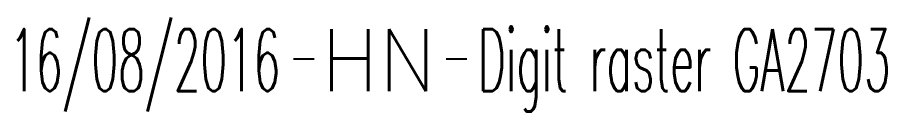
# Model space of a CAD drawing. Header units: millimetres. Extents: x 133000 to 134000, y 130000 to 131000.
# Drawn here: x 133560.83 to 133581.89, y 130982.04 to 130984.33 of the extents above; entities that cross this region are included whole.
import ezdxf
from ezdxf.enums import TextEntityAlignment as Align

# ---------------------------------------------------------------- set-up
doc = ezdxf.new("R2010")
doc.units = ezdxf.units.MM
doc.layers.get('0').update_dxf_attribs({"linetype": 'CONTINUOUS'})
doc.layers.add('G_910', color=7, linetype='CONTINUOUS')
doc.styles.get("Standard").update_dxf_attribs({"font": 'romans.shx', "width": 0.85})

# ---------------------------------------------------------------- blocks, each defined once
blk = doc.blocks.new('GIS_MODF')
at = {"color": 0, "linetype": 'Continuous', "flags": 128}
for points in [[(-2.176, -0.014), (-1.676, -0.014)], [(1.519, -0.014), (2.019, -0.014)]]:
    blk.add_lwpolyline(points, dxfattribs=at)
at = {"color": 0, "linetype": 'Continuous', "width": 0.5}
blk.add_attdef('DATE', text='', height=1.5, dxfattribs=at).set_placement((-2.502, -0.798), align=Align.RIGHT)
at = {"color": 0, "linetype": 'Continuous', "width": 1.771291}
blk.add_attdef('USER', text='', height=1.5, dxfattribs=at).set_placement((-1.507, -0.798), (1.276, -0.798), align=Align.FIT)
at = {"color": 0, "linetype": 'Continuous', "width": 0.5}
blk.add_attdef('DESC', (2.289, -0.798), '', height=1.5, dxfattribs=at)

msp = doc.modelspace()

# ---------------------------------------------------------------- block references
at = {"layer": 'G_910'}
ref = msp.add_blockref('GIS_MODF', (133569.697, 130983.343), dxfattribs=at)
ref.add_attrib('DATE', '16/08/2016', dxfattribs={"layer": '0', "color": 0, "linetype": 'Continuous', "height": 1.5, "width": 0.5}).set_placement((133567.195, 130982.545), align=Align.RIGHT)
ref.add_attrib('USER', 'HN', dxfattribs={"layer": '0', "color": 0, "linetype": 'Continuous', "height": 1.5, "width": 0.97421}).set_placement((133568.19, 130982.545), (133570.974, 130982.545), align=Align.FIT)
ref.add_attrib('DESC', 'Digit raster GA2703', (133571.986, 130982.545), dxfattribs={"layer": '0', "color": 0, "linetype": 'Continuous', "height": 1.5, "width": 0.5})

doc.saveas('drawing.dxf')
